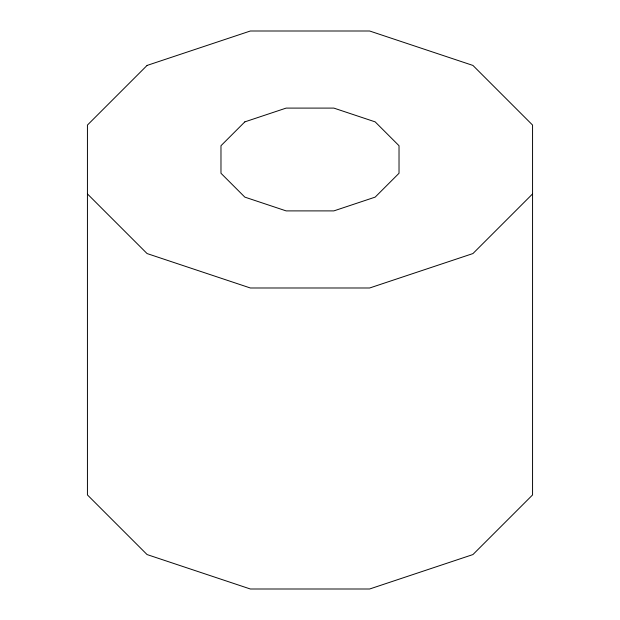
<?xml version="1.0" encoding="UTF-8"?>
<svg xmlns="http://www.w3.org/2000/svg" width="620" height="620" viewBox="0 0 620 620"><rect width="100%" height="100%" fill="white"/><g stroke="black" fill="none" stroke-linecap="round" stroke-linejoin="round"><path stroke-width="0.93" d="M532.564 193.928L472.928 253.557L369.636 287.99L250.364 287.99L147.072 253.557L87.435 193.928M147.072 65.433L87.435 125.062L87.435 494.938L147.072 554.567L250.364 589L369.636 589L472.928 554.567L532.564 494.938L532.564 125.062L472.928 65.433L369.636 31L250.364 31L147.072 65.433M244.83 121.869L220.976 145.723L220.976 173.267L244.83 197.121L286.146 210.893L333.854 210.893L375.17 197.121L399.024 173.267L399.024 145.723L375.17 121.869L333.854 108.097L286.146 108.097L244.83 121.869"/></g></svg>
